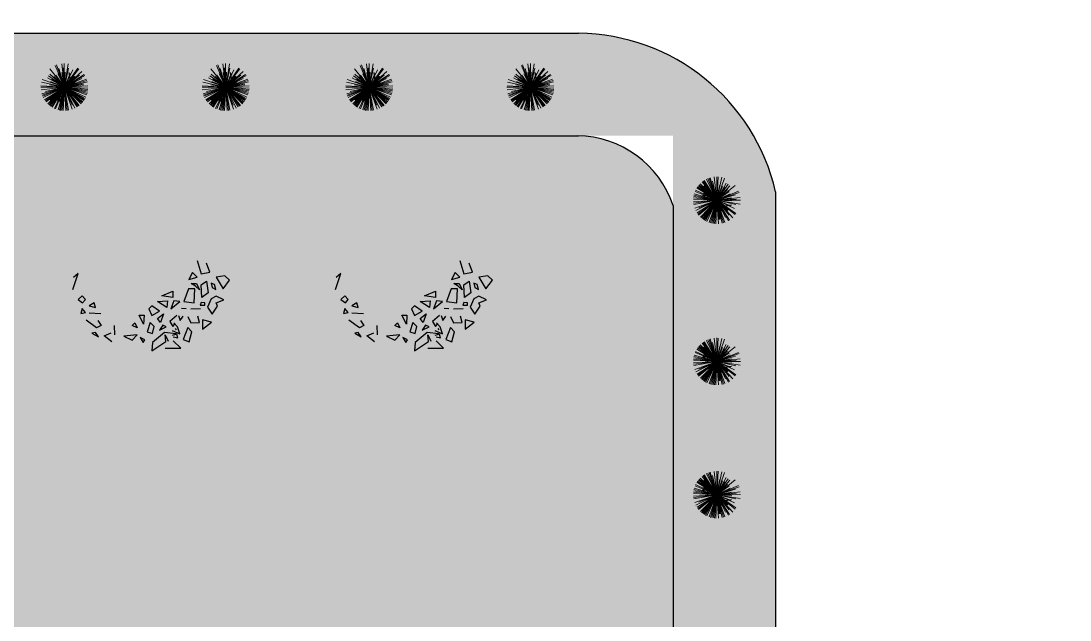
# Model space of a CAD drawing. Header units: millimetres. Extents: x -1544140 to 7445918, y -1294905 to 2019878.
# Drawn here: x 2049823 to 2052443, y 23314 to 24810 of the extents above; entities that cross this region are included whole.
import ezdxf

# ---------------------------------------------------------------- set-up
doc = ezdxf.new("R2010")
doc.units = ezdxf.units.MM
doc.header["$MEASUREMENT"] = 0
doc.layers.add('marc det', color=74, linetype='Continuous', lineweight=18)
picture_1 = doc.add_image_def('image5.png', size_in_pixel=(1482, 826))

msp = doc.modelspace()

# ---------------------------------------------------------------- hatches: boundary and pattern name
at = {"true_color": 0x8dc133, "transparency": 33554687}
h = msp.add_hatch(color=65, dxfattribs=at)
h.dxf.hatch_style = 1
h.paths.add_polyline_path([(2051707.8, 22080.4, -0.388077), (2051430.5, 21768.2), (2048367.8, 21768.2, -0.416277), (2047799.8, 22178.8), (2047799.8, 24148.8, -0.394381), (2048161.6, 24779.2), (2051203.9, 24779.2, -0.352206), (2051707.8, 24383.4)])
h.paths.add_polyline_path([(2048055.9, 22024.2), (2048055.9, 24523.1), (2051451.7, 24523.1), (2051451.7, 22024.2)], flags=16)
at = {"true_color": 0xb8d93f, "transparency": 33554687}
h = msp.add_hatch(color=63, dxfattribs=at)
h.dxf.hatch_style = 1
h.paths.add_polyline_path([(2051411.6, 22024.2, 0.351898), (2051451.7, 22077.8), (2051451.7, 24349, 0.326949), (2051205.7, 24523.1), (2048206.6, 24523.1, 0.386529), (2048055.9, 24183.4), (2048055.9, 22202.4, 0.417198), (2048343.1, 22024.2)])
at = {"layer": 'marc det'}
for points in [[(2050045.7, 24349), (2050007.3, 24338.7), (2049994.6, 24322.5), (2049971.4, 24289.8), (2049947, 24287), (2049943.7, 24258.9), (2049953.1, 24247), (2049946, 24229.1), (2049919, 24178.4), (2049927.8, 24160.9), (2049942.6, 24139.1), (2049942.9, 24119.9), (2049913.4, 24108.6), (2049954.5, 24105.7), (2049949.4, 24086.9), (2049962.7, 24073), (2049964.4, 24055.5), (2049984.6, 24033.3), (2049991.2, 24008.5), (2050009.8, 23994.4), (2050023.4, 23997), (2050041.3, 23986.8), (2050049.3, 23963.7), (2050055.1, 23934.6), (2050061.3, 23956.4), (2050080.8, 23974), (2050105.2, 23966.4), (2050121.3, 23955.8), (2050141.2, 23962.5), (2050162.3, 23962.5), (2050175.8, 23947.3), (2050181.2, 23964.9), (2050203.4, 23977.5), (2050226.5, 23976.5), (2050250.6, 23988.1), (2050257.9, 24004.7), (2050270.7, 24011.3), (2050287.6, 24014.7), (2050293.7, 24037.8), (2050305.1, 24051.1), (2050336.2, 24054.4), (2050360, 24049.5), (2050339.7, 24063.4), (2050324.5, 24078.2), (2050325.2, 24092.1), (2050339.1, 24111.3), (2050350.4, 24134.2), (2050348.5, 24153), (2050351.8, 24199), (2050390.1, 24218.9), (2050343.2, 24215.9), (2050330.1, 24237.3), (2050327.9, 24257.5), (2050313.7, 24284.9), (2050296.8, 24299.5), (2050289, 24321.3), (2050271.6, 24328.9), (2050249.1, 24345), (2050230.4, 24343.2), (2050231, 24374.4), (2050211.1, 24349.9), (2050203.8, 24369.1), (2050194, 24374.1), (2050170.5, 24381), (2050165.6, 24375.3), (2050122.2, 24372.3), (2050110.2, 24379.5), (2050088.9, 24371.2), (2050072.6, 24373.5), (2050056.1, 24395), (2050040.7, 24419.4), (2050047.1, 24396), (2050053.6, 24362.9)], [(2050702, 24349), (2050663.5, 24338.7), (2050650.8, 24322.5), (2050627.6, 24289.8), (2050603.2, 24287), (2050599.9, 24258.9), (2050609.3, 24247), (2050602.3, 24229.1), (2050575.3, 24178.4), (2050584, 24160.9), (2050598.8, 24139.1), (2050599.1, 24119.9), (2050569.6, 24108.6), (2050610.7, 24105.7), (2050605.6, 24086.9), (2050618.9, 24073), (2050620.6, 24055.5), (2050640.8, 24033.3), (2050647.4, 24008.5), (2050666.1, 23994.4), (2050679.6, 23997), (2050697.5, 23986.8), (2050705.6, 23963.7), (2050711.3, 23934.6), (2050717.6, 23956.4), (2050737, 23974), (2050761.4, 23966.4), (2050777.6, 23955.8), (2050797.4, 23962.5), (2050818.5, 23962.5), (2050832.1, 23947.3), (2050837.4, 23964.9), (2050859.6, 23977.5), (2050882.7, 23976.5), (2050906.8, 23988.1), (2050914.1, 24004.7), (2050926.9, 24011.3), (2050943.9, 24014.7), (2050949.9, 24037.8), (2050961.4, 24051.1), (2050992.4, 24054.4), (2051016.3, 24049.5), (2050995.9, 24063.4), (2050980.7, 24078.2), (2050981.5, 24092.1), (2050995.3, 24111.3), (2051006.7, 24134.2), (2051004.7, 24153), (2051008, 24199), (2051046.4, 24218.9), (2050999.4, 24215.9), (2050986.4, 24237.3), (2050984.2, 24257.5), (2050970, 24284.9), (2050953, 24299.5), (2050945.2, 24321.3), (2050927.9, 24328.9), (2050905.3, 24345), (2050886.7, 24343.2), (2050887.2, 24374.4), (2050867.4, 24349.9), (2050860.1, 24369.1), (2050850.3, 24374.1), (2050826.7, 24381), (2050821.8, 24375.3), (2050778.4, 24372.3), (2050766.4, 24379.5), (2050745.2, 24371.2), (2050728.9, 24373.5), (2050712.3, 24395), (2050696.9, 24419.4), (2050703.3, 24396), (2050709.8, 24362.9)]]:
    msp.add_hatch(color=102, dxfattribs=at).paths.add_polyline_path(points)

# ---------------------------------------------------------------- linework, layer by layer
at = {"color": 116, "lineweight": -2, "true_color": 0x136734}
for p, q in [((2049946.2, 24662.2), (2049942.9, 24681)), ((2050349, 24662.2), (2050345.7, 24681)), ((2050707.8, 24662.2), (2050704.5, 24681)), ((2051110.5, 24662.2), (2051107.2, 24681)), ((2051578.7, 24347), (2051597.5, 24350.3)), ((2051578.7, 23944.2), (2051597.5, 23947.6)), ((2051578.7, 23611.5), (2051597.5, 23614.9))]:
    msp.add_line(p, q, dxfattribs=at)
at = {"color": 116, "true_color": 0x136734}
for p, q in [((2049920.1, 24633.2), (2049920.1, 24608.3)), ((2050322.9, 24633.2), (2050322.9, 24608.3)), ((2050681.6, 24633.2), (2050681.6, 24608.3)), ((2051084.4, 24633.2), (2051084.4, 24608.3)), ((2049907.7, 24620.8), (2049932.6, 24620.8)), ((2050310.4, 24620.8), (2050335.3, 24620.8)), ((2050669.2, 24620.8), (2050694.1, 24620.8)), ((2051071.9, 24620.8), (2051096.8, 24620.8)), ((2051549.7, 24373.1), (2051524.8, 24373.1)), ((2051537.2, 24385.6), (2051537.2, 24360.7)), ((2051537.2, 23982.8), (2051537.2, 23957.9)), ((2051549.7, 23970.4), (2051524.8, 23970.4)), ((2051549.7, 23637.7), (2051524.8, 23637.7)), ((2051537.2, 23650.1), (2051537.2, 23625.2))]:
    msp.add_line(p, q, dxfattribs=at)
at = {"color": 96}
for p, q in [((2050262.6, 24211.9), (2050272.8, 24177.9)), ((2050294.5, 24182.4), (2050285.8, 24205.1)), ((2050918.8, 24211.9), (2050929, 24177.9)), ((2050950.8, 24182.4), (2050942.1, 24205.1)), ((2049952, 24139.4), (2049965.1, 24179.1)), ((2049965.1, 24179.1), (2049953.5, 24168.9)), ((2050251, 24181.3), (2050242.3, 24164.3)), ((2050242.3, 24164.3), (2050262.6, 24170)), ((2050262.6, 24170), (2050251, 24181.3)), ((2050272.8, 24177.9), (2050294.5, 24182.4)), ((2050332.2, 24173.4), (2050310.5, 24170)), ((2050310.5, 24170), (2050327.9, 24140.6)), ((2050327.9, 24140.6), (2050343.9, 24162.1)), ((2050343.9, 24162.1), (2050332.2, 24173.4)), ((2050608.3, 24139.4), (2050621.3, 24179.1)), ((2050621.3, 24179.1), (2050609.7, 24168.9)), ((2050907.2, 24181.3), (2050898.5, 24164.3)), ((2050898.5, 24164.3), (2050918.8, 24170)), ((2050918.8, 24170), (2050907.2, 24181.3)), ((2050929, 24177.9), (2050950.8, 24182.4)), ((2050988.5, 24173.4), (2050966.7, 24170)), ((2050966.7, 24170), (2050984.1, 24140.6)), ((2050984.1, 24140.6), (2051000.1, 24162.1)), ((2051000.1, 24162.1), (2050988.5, 24173.4)), ((2050240.8, 24140.6), (2050229.2, 24108.9)), ((2050256.8, 24140.6), (2050240.8, 24140.6)), ((2050248.1, 24154.1), (2050261.1, 24154.1)), ((2050258.2, 24147.4), (2050248.1, 24154.1)), ((2050255.3, 24105.5), (2050256.8, 24140.6)), ((2050268.4, 24138.3), (2050258.2, 24147.4)), ((2050261.1, 24154.1), (2050268.4, 24138.3)), ((2050272.8, 24150.7), (2050285.8, 24159.8)), ((2050274.2, 24119.1), (2050272.8, 24150.7)), ((2050285.8, 24159.8), (2050290.2, 24130.4)), ((2050306.1, 24151.9), (2050297.4, 24155.3)), ((2050297.4, 24155.3), (2050300.3, 24144)), ((2050300.3, 24144), (2050309, 24139.4)), ((2050309, 24139.4), (2050306.1, 24151.9)), ((2050897.1, 24140.6), (2050885.4, 24108.9)), ((2050913, 24140.6), (2050897.1, 24140.6)), ((2050904.3, 24154.1), (2050917.4, 24154.1)), ((2050914.5, 24147.4), (2050904.3, 24154.1)), ((2050911.6, 24105.5), (2050913, 24140.6)), ((2050924.6, 24138.3), (2050914.5, 24147.4)), ((2050917.4, 24154.1), (2050924.6, 24138.3)), ((2050929, 24150.7), (2050942.1, 24159.8)), ((2050930.4, 24119.1), (2050929, 24150.7)), ((2050942.1, 24159.8), (2050946.4, 24130.4)), ((2050962.4, 24151.9), (2050953.7, 24155.3)), ((2050953.7, 24155.3), (2050956.6, 24144)), ((2050956.6, 24144), (2050965.3, 24139.4)), ((2050965.3, 24139.4), (2050962.4, 24151.9)), ((2049975.3, 24123.6), (2049965.1, 24114.5)), ((2049965.1, 24114.5), (2049976.7, 24105.5)), ((2049984, 24114.5), (2049975.3, 24123.6)), ((2049976.7, 24105.5), (2049984, 24114.5)), ((2050163.9, 24108.9), (2050188.6, 24111.1)), ((2050174.1, 24123.6), (2050201.7, 24134.9)), ((2050201.7, 24119.1), (2050174.1, 24123.6)), ((2050188.6, 24111.1), (2050187.1, 24094.2)), ((2050204.6, 24111.1), (2050197.3, 24090.8)), ((2050201.7, 24134.9), (2050201.7, 24119.1)), ((2050219.1, 24108.9), (2050204.6, 24111.1)), ((2050290.2, 24130.4), (2050274.2, 24119.1)), ((2050297.4, 24115.7), (2050288.7, 24095.3)), ((2050310.5, 24122.4), (2050297.4, 24115.7)), ((2050329.3, 24113.4), (2050310.5, 24122.4)), ((2050310.5, 24105.5), (2050329.3, 24113.4)), ((2050631.5, 24123.6), (2050621.3, 24114.5)), ((2050621.3, 24114.5), (2050632.9, 24105.5)), ((2050640.2, 24114.5), (2050631.5, 24123.6)), ((2050632.9, 24105.5), (2050640.2, 24114.5)), ((2050820.1, 24108.9), (2050844.8, 24111.1)), ((2050830.3, 24123.6), (2050857.9, 24134.9)), ((2050857.9, 24119.1), (2050830.3, 24123.6)), ((2050844.8, 24111.1), (2050843.4, 24094.2)), ((2050860.8, 24111.1), (2050853.5, 24090.8)), ((2050857.9, 24134.9), (2050857.9, 24119.1)), ((2050875.3, 24108.9), (2050860.8, 24111.1)), ((2050946.4, 24130.4), (2050930.4, 24119.1)), ((2050953.7, 24115.7), (2050945, 24095.3)), ((2050966.7, 24122.4), (2050953.7, 24115.7)), ((2050985.6, 24113.4), (2050966.7, 24122.4)), ((2050966.7, 24105.5), (2050985.6, 24113.4)), ((2049975.3, 24091.9), (2049972.4, 24079.4)), ((2049984, 24081.7), (2049975.3, 24091.9)), ((2050005.7, 24105.5), (2049992.7, 24098.7)), ((2049992.7, 24098.7), (2050008.6, 24094.2)), ((2050008.6, 24094.2), (2050005.7, 24105.5)), ((2050149.4, 24098.7), (2050142.1, 24090.8)), ((2050142.1, 24090.8), (2050149.4, 24073.8)), ((2050168.3, 24085.1), (2050149.4, 24098.7)), ((2050149.4, 24073.8), (2050168.3, 24085.1)), ((2050187.1, 24094.2), (2050163.9, 24108.9)), ((2050197.3, 24090.8), (2050219.1, 24108.9)), ((2050235, 24090.8), (2050223.4, 24091.9)), ((2050229.2, 24108.9), (2050255.3, 24105.5)), ((2050271.3, 24090.8), (2050246.6, 24089.6)), ((2050272.8, 24106.6), (2050269.9, 24099.8)), ((2050269.9, 24099.8), (2050281.5, 24099.8)), ((2050281.5, 24105.5), (2050272.8, 24106.6)), ((2050281.5, 24099.8), (2050281.5, 24105.5)), ((2050288.7, 24095.3), (2050300.3, 24077.2)), ((2050300.3, 24077.2), (2050313.4, 24097.6)), ((2050313.4, 24097.6), (2050310.5, 24105.5)), ((2050631.5, 24091.9), (2050628.6, 24079.4)), ((2050640.2, 24081.7), (2050631.5, 24091.9)), ((2050662, 24105.5), (2050648.9, 24098.7)), ((2050648.9, 24098.7), (2050664.9, 24094.2)), ((2050664.9, 24094.2), (2050662, 24105.5)), ((2050805.6, 24098.7), (2050798.4, 24090.8)), ((2050798.4, 24090.8), (2050805.6, 24073.8)), ((2050824.5, 24085.1), (2050805.6, 24098.7)), ((2050805.6, 24073.8), (2050824.5, 24085.1)), ((2050843.4, 24094.2), (2050820.1, 24108.9)), ((2050853.5, 24090.8), (2050875.3, 24108.9)), ((2050891.3, 24090.8), (2050879.6, 24091.9)), ((2050885.4, 24108.9), (2050911.6, 24105.5)), ((2050927.5, 24090.8), (2050902.9, 24089.6)), ((2050929, 24106.6), (2050926.1, 24099.8)), ((2050926.1, 24099.8), (2050937.7, 24099.8)), ((2050937.7, 24105.5), (2050929, 24106.6)), ((2050937.7, 24099.8), (2050937.7, 24105.5)), ((2050945, 24095.3), (2050956.6, 24077.2)), ((2050956.6, 24077.2), (2050969.6, 24097.6)), ((2050969.6, 24097.6), (2050966.7, 24105.5)), ((2049972.4, 24079.4), (2049984, 24081.7)), ((2050011.6, 24043.4), (2049985.5, 24062.6)), ((2049992.7, 24080.6), (2050021.7, 24079.4)), ((2050014.5, 24061.5), (2050023.2, 24049)), ((2050129.1, 24052.3), (2050117.5, 24074.9)), ((2050117.5, 24074.9), (2050130.5, 24074.9)), ((2050130.5, 24074.9), (2050129.1, 24052.3)), ((2050145, 24056.8), (2050137.8, 24033)), ((2050155.2, 24046.6), (2050145, 24056.8)), ((2050163.9, 24067), (2050178.4, 24078.3)), ((2050171.2, 24056.8), (2050163.9, 24067)), ((2050178.4, 24078.3), (2050171.2, 24056.8)), ((2050211.8, 24073.8), (2050194.4, 24059.1)), ((2050194.4, 24059.1), (2050201.7, 24046.6)), ((2050216.2, 24073.9), (2050220.6, 24061.5)), ((2050220.6, 24061.5), (2050227.9, 24072.8)), ((2050239.5, 24071.7), (2050246.7, 24055.8)), ((2050246.7, 24055.8), (2050268.5, 24057)), ((2050268.5, 24057), (2050264.1, 24072.8)), ((2050298.9, 24057.9), (2050275.7, 24063.6)), ((2050275.7, 24063.6), (2050275.7, 24039.8)), ((2050275.7, 24039.8), (2050298.9, 24057.9)), ((2050628.6, 24079.4), (2050640.2, 24081.7)), ((2050667.9, 24043.4), (2050641.7, 24062.6)), ((2050648.9, 24080.6), (2050677.9, 24079.4)), ((2050670.8, 24061.5), (2050679.5, 24049)), ((2050785.3, 24052.3), (2050773.7, 24074.9)), ((2050773.7, 24074.9), (2050786.8, 24074.9)), ((2050786.8, 24074.9), (2050785.3, 24052.3)), ((2050801.3, 24056.8), (2050794, 24033)), ((2050811.4, 24046.6), (2050801.3, 24056.8)), ((2050820.1, 24067), (2050834.7, 24078.3)), ((2050827.4, 24056.8), (2050820.1, 24067)), ((2050834.7, 24078.3), (2050827.4, 24056.8)), ((2050868, 24073.8), (2050850.6, 24059.1)), ((2050850.6, 24059.1), (2050857.9, 24046.6)), ((2050872.5, 24073.9), (2050876.8, 24061.5)), ((2050876.8, 24061.5), (2050884.1, 24072.8)), ((2050895.7, 24071.7), (2050902.9, 24055.8)), ((2050902.9, 24055.8), (2050924.7, 24057)), ((2050924.7, 24057), (2050920.4, 24072.8)), ((2050955.1, 24057.9), (2050931.9, 24063.6)), ((2050931.9, 24063.6), (2050931.9, 24039.8)), ((2050931.9, 24039.8), (2050955.1, 24057.9)), ((2050008.7, 24032.1), (2050000, 24029.8)), ((2050016, 24020.7), (2050008.7, 24032.1)), ((2050023.2, 24049), (2050011.6, 24043.4)), ((2050030.5, 24023), (2050047.9, 24030.9)), ((2050055.1, 24048.9), (2050056.5, 24026.2)), ((2050100.1, 24048.9), (2050107.3, 24055.7)), ((2050113.1, 24043.2), (2050100.1, 24048.9)), ((2050107.3, 24055.7), (2050113.1, 24043.2)), ((2050137.8, 24033), (2050150.8, 24029.6)), ((2050150.8, 24029.6), (2050155.2, 24046.6)), ((2050181.3, 24031.9), (2050150.8, 24007)), ((2050177, 24050), (2050168.3, 24037.6)), ((2050168.3, 24037.6), (2050185.7, 24045.5)), ((2050185.7, 24045.5), (2050177, 24050)), ((2050210.4, 24028.5), (2050181.3, 24031.9)), ((2050200.3, 24036.6), (2050219.1, 24028.7)), ((2050201.7, 24046.6), (2050207.5, 24054.5)), ((2050213.3, 24045.6), (2050204.6, 24055.8)), ((2050207.5, 24042.1), (2050210.4, 24038.7)), ((2050219.1, 24028.7), (2050213.3, 24045.6)), ((2050239.5, 24044.5), (2050227.9, 24013.9)), ((2050249.6, 24033.2), (2050239.5, 24044.5)), ((2050242.4, 24008.3), (2050249.6, 24033.2)), ((2050665, 24032.1), (2050656.2, 24029.8)), ((2050672.2, 24020.7), (2050665, 24032.1)), ((2050679.5, 24049), (2050667.9, 24043.4)), ((2050686.7, 24023), (2050704.1, 24030.9)), ((2050711.3, 24048.9), (2050712.8, 24026.2)), ((2050756.3, 24048.9), (2050763.6, 24055.7)), ((2050769.4, 24043.2), (2050756.3, 24048.9)), ((2050763.6, 24055.7), (2050769.4, 24043.2)), ((2050794, 24033), (2050807.1, 24029.6)), ((2050807.1, 24029.6), (2050811.4, 24046.6)), ((2050837.6, 24031.9), (2050807.1, 24007)), ((2050833.2, 24050), (2050824.5, 24037.6)), ((2050824.5, 24037.6), (2050841.9, 24045.5)), ((2050841.9, 24045.5), (2050833.2, 24050)), ((2050866.6, 24028.5), (2050837.6, 24031.9)), ((2050856.5, 24036.6), (2050875.4, 24028.7)), ((2050857.9, 24046.6), (2050863.7, 24054.5)), ((2050869.6, 24045.6), (2050860.9, 24055.8)), ((2050863.7, 24042.1), (2050866.6, 24038.7)), ((2050875.4, 24028.7), (2050869.6, 24045.6)), ((2050895.7, 24044.5), (2050884.1, 24013.9)), ((2050905.8, 24033.2), (2050895.7, 24044.5)), ((2050898.6, 24008.3), (2050905.8, 24033.2)), ((2050000, 24029.8), (2050016, 24020.7)), ((2050049.3, 24008.3), (2050030.5, 24023)), ((2050113.1, 24026.2), (2050079.7, 24022.8)), ((2050079.7, 24022.8), (2050100.1, 24012.7)), ((2050100.1, 24012.7), (2050113.1, 24026.2)), ((2050132, 24013.8), (2050120.4, 24019.4)), ((2050120.4, 24019.4), (2050127.6, 24007)), ((2050127.6, 24007), (2050132, 24013.8)), ((2050149.4, 23985.5), (2050184.2, 24009.2)), ((2050150.8, 24007), (2050149.4, 23985.5)), ((2050184.2, 24009.2), (2050182.8, 24026.2)), ((2050182.8, 24026.2), (2050190, 24010.4)), ((2050211.9, 24027.5), (2050200.3, 24024.1)), ((2050203.2, 24020.7), (2050214.8, 24018.5)), ((2050222, 23992.4), (2050203.2, 24010.6)), ((2050214.8, 24018.5), (2050211.9, 24027.5)), ((2050227.9, 24013.9), (2050242.4, 24008.3)), ((2050656.2, 24029.8), (2050672.2, 24020.7)), ((2050705.6, 24008.3), (2050686.7, 24023)), ((2050769.4, 24026.2), (2050736, 24022.8)), ((2050736, 24022.8), (2050756.3, 24012.7)), ((2050756.3, 24012.7), (2050769.4, 24026.2)), ((2050788.2, 24013.8), (2050776.6, 24019.4)), ((2050776.6, 24019.4), (2050783.9, 24007)), ((2050783.9, 24007), (2050788.2, 24013.8)), ((2050805.6, 23985.5), (2050840.5, 24009.2)), ((2050807.1, 24007), (2050805.6, 23985.5)), ((2050840.5, 24009.2), (2050839, 24026.2)), ((2050839, 24026.2), (2050846.3, 24010.4)), ((2050868.1, 24027.5), (2050856.5, 24024.1)), ((2050859.4, 24020.7), (2050871, 24018.5)), ((2050878.3, 23992.4), (2050859.4, 24010.6)), ((2050871, 24018.5), (2050868.1, 24027.5)), ((2050884.1, 24013.9), (2050898.6, 24008.3)), ((2050182.9, 23992.4), (2050222, 23992.4)), ((2050839.1, 23992.4), (2050878.3, 23992.4))]:
    msp.add_line(p, q, dxfattribs=at)
for points in [[(2048161.6, 24779.2), (2051215.7, 24779.2)], [(2048206.6, 24523.1), (2051215.7, 24523.1)], [(2051707.8, 24383.4), (2051707.8, 22071.6)], [(2051451.7, 24349), (2051451.7, 22071.6)]]:
    msp.add_lwpolyline(points)
for radius, start in [(511.2, 13.0477), (255.1, 18.5111)]:
    msp.add_arc((2051209.8, 24268), radius, start, 89.3419)
at = {"layer": 'marc det', "color": 116, "true_color": 0x136734}
for p, q in [((2049931.2, 24644.6), (2049894.3, 24690.3)), ((2049931.2, 24644.6), (2049908.4, 24698.7)), ((2049931.2, 24644.6), (2049911.5, 24699.9)), ((2049931.2, 24644.6), (2049917.5, 24691)), ((2049931.2, 24644.6), (2049924.3, 24702.9)), ((2049931.2, 24644.6), (2049928.2, 24692.9)), ((2049930.6, 24644), (2049964.3, 24692.1)), ((2049964.3, 24692.1), (2049930.6, 24644)), ((2049930.6, 24644), (2049967, 24690.1)), ((2049931.2, 24644.6), (2049930.9, 24703.3)), ((2049931.2, 24644.6), (2049940.7, 24702.6)), ((2049931.2, 24644.6), (2049941.7, 24691.7)), ((2049931.2, 24644.6), (2049951.9, 24688.2)), ((2050334, 24644.6), (2050297.1, 24690.3)), ((2050334, 24644.6), (2050311.2, 24698.7)), ((2050334, 24644.6), (2050314.2, 24699.9)), ((2050334, 24644.6), (2050320.3, 24691)), ((2050334, 24644.6), (2050327, 24702.9)), ((2050334, 24644.6), (2050331, 24692.9)), ((2050333.4, 24644), (2050367.1, 24692.1)), ((2050367.1, 24692.1), (2050333.4, 24644)), ((2050333.4, 24644), (2050369.7, 24690.1)), ((2050334, 24644.6), (2050333.6, 24703.3)), ((2050334, 24644.6), (2050343.4, 24702.6)), ((2050334, 24644.6), (2050344.4, 24691.7)), ((2050334, 24644.6), (2050354.6, 24688.2)), ((2050692.7, 24644.6), (2050655.8, 24690.3)), ((2050692.7, 24644.6), (2050669.9, 24698.7)), ((2050692.7, 24644.6), (2050673, 24699.9)), ((2050692.7, 24644.6), (2050679.1, 24691)), ((2050692.7, 24644.6), (2050685.8, 24702.9)), ((2050692.7, 24644.6), (2050689.7, 24692.9)), ((2050692.2, 24644), (2050725.9, 24692.1)), ((2050725.9, 24692.1), (2050692.2, 24644)), ((2050692.2, 24644), (2050728.5, 24690.1)), ((2050692.7, 24644.6), (2050692.4, 24703.3)), ((2050692.7, 24644.6), (2050702.2, 24702.6)), ((2050692.7, 24644.6), (2050703.2, 24691.7)), ((2050692.7, 24644.6), (2050713.4, 24688.2)), ((2051095.5, 24644.6), (2051058.6, 24690.3)), ((2051095.5, 24644.6), (2051072.7, 24698.7)), ((2051095.5, 24644.6), (2051075.8, 24699.9)), ((2051095.5, 24644.6), (2051081.8, 24691)), ((2051095.5, 24644.6), (2051088.6, 24702.9)), ((2051095.5, 24644.6), (2051092.5, 24692.9)), ((2051094.9, 24644), (2051128.6, 24692.1)), ((2051128.6, 24692.1), (2051094.9, 24644)), ((2051094.9, 24644), (2051131.3, 24690.1)), ((2051095.5, 24644.6), (2051095.1, 24703.3)), ((2051095.5, 24644.6), (2051105, 24702.6)), ((2051095.5, 24644.6), (2051105.9, 24691.7)), ((2051095.5, 24644.6), (2051116.2, 24688.2)), ((2049931.2, 24644.6), (2049875.6, 24663.7)), ((2049931.2, 24644.6), (2049888.5, 24667.9)), ((2049931.2, 24644.6), (2049891.4, 24672.5)), ((2049891.4, 24672.5), (2049931.2, 24644.6)), ((2049931.2, 24644.6), (2049894.8, 24676.8)), ((2049931.2, 24644.6), (2049899.4, 24664.3)), ((2049931.2, 24644.6), (2049904.6, 24670.9)), ((2049931.2, 24644.6), (2049909.4, 24674.9)), ((2049931.2, 24644.6), (2049914.9, 24678.1)), ((2049931.2, 24644.6), (2049924.8, 24681.2)), ((2049931.2, 24644.6), (2049974.8, 24684)), ((2049931.2, 24644.6), (2049933.1, 24681.6)), ((2049931.2, 24644.6), (2049945.2, 24678.9)), ((2049931.2, 24644.6), (2049980.8, 24676.2)), ((2049931.2, 24644.6), (2049968.7, 24674.9)), ((2049931.2, 24644.6), (2049982.4, 24673.3)), ((2049931.2, 24644.6), (2049955.7, 24672.3)), ((2049931.2, 24644.6), (2049957.2, 24670.9)), ((2049931.2, 24644.6), (2049974.5, 24665.8)), ((2049931.2, 24644.6), (2049986.5, 24664.3)), ((2049931.2, 24644.6), (2049987.5, 24661.2)), ((2050334, 24644.6), (2050278.4, 24663.7)), ((2050334, 24644.6), (2050291.2, 24667.9)), ((2050334, 24644.6), (2050294.1, 24672.5)), ((2050294.1, 24672.5), (2050334, 24644.6)), ((2050334, 24644.6), (2050297.5, 24676.8)), ((2050334, 24644.6), (2050302.2, 24664.3)), ((2050334, 24644.6), (2050307.4, 24670.9)), ((2050334, 24644.6), (2050312.2, 24674.9)), ((2050334, 24644.6), (2050317.6, 24678.1)), ((2050334, 24644.6), (2050327.5, 24681.2)), ((2050334, 24644.6), (2050377.5, 24684)), ((2050334, 24644.6), (2050335.8, 24681.6)), ((2050334, 24644.6), (2050347.9, 24678.9)), ((2050334, 24644.6), (2050383.5, 24676.2)), ((2050334, 24644.6), (2050371.5, 24674.9)), ((2050334, 24644.6), (2050385.2, 24673.3)), ((2050334, 24644.6), (2050358.4, 24672.3)), ((2050334, 24644.6), (2050360, 24670.9)), ((2050334, 24644.6), (2050377.3, 24665.8)), ((2050334, 24644.6), (2050389.3, 24664.3)), ((2050334, 24644.6), (2050390.3, 24661.2)), ((2050692.7, 24644.6), (2050637.2, 24663.7)), ((2050692.7, 24644.6), (2050650, 24667.9)), ((2050692.7, 24644.6), (2050652.9, 24672.5)), ((2050652.9, 24672.5), (2050692.7, 24644.6)), ((2050692.7, 24644.6), (2050656.3, 24676.8)), ((2050692.7, 24644.6), (2050660.9, 24664.3)), ((2050692.7, 24644.6), (2050666.2, 24670.9)), ((2050692.7, 24644.6), (2050671, 24674.9)), ((2050692.7, 24644.6), (2050676.4, 24678.1)), ((2050692.7, 24644.6), (2050686.3, 24681.2)), ((2050692.7, 24644.6), (2050736.3, 24684)), ((2050692.7, 24644.6), (2050694.6, 24681.6)), ((2050692.7, 24644.6), (2050706.7, 24678.9)), ((2050692.7, 24644.6), (2050742.3, 24676.2)), ((2050692.7, 24644.6), (2050730.2, 24674.9)), ((2050692.7, 24644.6), (2050744, 24673.3)), ((2050692.7, 24644.6), (2050717.2, 24672.3)), ((2050692.7, 24644.6), (2050718.7, 24670.9)), ((2050692.7, 24644.6), (2050736.1, 24665.8)), ((2050692.7, 24644.6), (2050748.1, 24664.3)), ((2050692.7, 24644.6), (2050749.1, 24661.2)), ((2051095.5, 24644.6), (2051039.9, 24663.7)), ((2051095.5, 24644.6), (2051052.8, 24667.9)), ((2051095.5, 24644.6), (2051055.7, 24672.5)), ((2051055.7, 24672.5), (2051095.5, 24644.6)), ((2051095.5, 24644.6), (2051059.1, 24676.8)), ((2051095.5, 24644.6), (2051063.7, 24664.3)), ((2051095.5, 24644.6), (2051068.9, 24670.9)), ((2051095.5, 24644.6), (2051073.7, 24674.9)), ((2051095.5, 24644.6), (2051079.1, 24678.1)), ((2051095.5, 24644.6), (2051089, 24681.2)), ((2051095.5, 24644.6), (2051139, 24684)), ((2051095.5, 24644.6), (2051097.3, 24681.6)), ((2051095.5, 24644.6), (2051109.4, 24678.9)), ((2051095.5, 24644.6), (2051145, 24676.2)), ((2051095.5, 24644.6), (2051133, 24674.9)), ((2051095.5, 24644.6), (2051146.7, 24673.3)), ((2051095.5, 24644.6), (2051120, 24672.3)), ((2051095.5, 24644.6), (2051121.5, 24670.9)), ((2051095.5, 24644.6), (2051138.8, 24665.8)), ((2051095.5, 24644.6), (2051150.8, 24664.3)), ((2051095.5, 24644.6), (2051151.8, 24661.2)), ((2049931.2, 24644.6), (2049872.5, 24647.5)), ((2049931.2, 24644.6), (2049872.5, 24644.3)), ((2049931.2, 24644.6), (2049872.9, 24637.7)), ((2049931.2, 24644.6), (2049873.9, 24657.3)), ((2049931.2, 24644.6), (2049874.9, 24628)), ((2049931.2, 24644.6), (2049875.9, 24624.9)), ((2049931.2, 24644.6), (2049877.1, 24621.8)), ((2049931.2, 24644.6), (2049878.4, 24618.8)), ((2049931.2, 24644.6), (2049881.7, 24613.1)), ((2049931.2, 24644.6), (2049883.5, 24610.3)), ((2049931.2, 24644.6), (2049883.6, 24633.5)), ((2049931.2, 24644.6), (2049885.5, 24607.7)), ((2049931.2, 24644.6), (2049889.9, 24602.8)), ((2049931.2, 24644.6), (2049892.3, 24600.6)), ((2049931.2, 24644.6), (2049894.2, 24650.7)), ((2049931.2, 24644.6), (2049894.9, 24598.5)), ((2049931.2, 24644.6), (2049894.9, 24611.8)), ((2049931.2, 24644.6), (2049896.5, 24658.7)), ((2049897.5, 24596.5), (2049931.2, 24644.6)), ((2049931.2, 24644.6), (2049897.5, 24596.5)), ((2049931.2, 24644.6), (2049900.3, 24594.7)), ((2049931.2, 24644.6), (2049906, 24591.5)), ((2049931.2, 24644.6), (2049909.1, 24590.2)), ((2049931.2, 24644.6), (2049913.2, 24611.5)), ((2049931.2, 24644.6), (2049915.3, 24588.1)), ((2049931.2, 24644.6), (2049918.5, 24587.3)), ((2049931.2, 24644.6), (2049921.7, 24586.6)), ((2049931.2, 24644.6), (2049925, 24586.2)), ((2049931.2, 24644.6), (2049928.3, 24585.9)), ((2049931.2, 24644.6), (2049988.4, 24658)), ((2049931.2, 24644.6), (2049958.3, 24656)), ((2049931.2, 24644.6), (2049978.7, 24653)), ((2049931.2, 24644.6), (2049979.1, 24650.3)), ((2049931.2, 24644.6), (2049989.8, 24648.2)), ((2049931.2, 24644.6), (2049989.9, 24641.7)), ((2049931.2, 24644.6), (2049950.9, 24589.3)), ((2049931.2, 24644.6), (2049938.1, 24586.3)), ((2049931.2, 24644.6), (2049941.4, 24586.8)), ((2049931.2, 24644.6), (2049934.8, 24586)), ((2049931.2, 24644.6), (2049950.1, 24599.8)), ((2049931.2, 24644.6), (2049957, 24591.8)), ((2049931.2, 24644.6), (2049962.7, 24595.1)), ((2049931.2, 24644.6), (2049965.5, 24596.9)), ((2049931.2, 24644.6), (2049968.1, 24598.9)), ((2049931.2, 24644.6), (2049973, 24603.3)), ((2049931.2, 24644.6), (2049975.2, 24605.7)), ((2049931.2, 24644.6), (2049977.3, 24608.3)), ((2049979.3, 24610.9), (2049931.2, 24644.6)), ((2049931.2, 24644.6), (2049981.1, 24613.7)), ((2049931.2, 24644.6), (2049982.8, 24616.5)), ((2049931.2, 24644.6), (2049984.3, 24619.4)), ((2049931.2, 24644.6), (2049988.5, 24631.9)), ((2049931.2, 24644.6), (2049989.2, 24635.1)), ((2049931.2, 24644.6), (2049989.6, 24638.4)), ((2049931.2, 24644.6), (2049986.8, 24625.5)), ((2049931.2, 24644.6), (2049987.7, 24628.7)), ((2050334, 24644.6), (2050275.2, 24644.3)), ((2050334, 24644.6), (2050275.3, 24647.5)), ((2050334, 24644.6), (2050275.6, 24637.7)), ((2050334, 24644.6), (2050276.6, 24657.3)), ((2050334, 24644.6), (2050277.6, 24628)), ((2050334, 24644.6), (2050278.6, 24624.9)), ((2050334, 24644.6), (2050279.8, 24621.8)), ((2050334, 24644.6), (2050281.2, 24618.8)), ((2050334, 24644.6), (2050284.4, 24613.1)), ((2050334, 24644.6), (2050286.3, 24610.3)), ((2050334, 24644.6), (2050286.4, 24633.5)), ((2050334, 24644.6), (2050288.3, 24607.7)), ((2050334, 24644.6), (2050292.7, 24602.8)), ((2050334, 24644.6), (2050295.1, 24600.6)), ((2050334, 24644.6), (2050296.9, 24650.7)), ((2050334, 24644.6), (2050297.6, 24598.5)), ((2050334, 24644.6), (2050297.7, 24611.8)), ((2050334, 24644.6), (2050299.2, 24658.7)), ((2050300.3, 24596.5), (2050334, 24644.6)), ((2050334, 24644.6), (2050300.3, 24596.5)), ((2050334, 24644.6), (2050303, 24594.7)), ((2050334, 24644.6), (2050308.8, 24591.5)), ((2050334, 24644.6), (2050311.8, 24590.2)), ((2050334, 24644.6), (2050315.9, 24611.5)), ((2050334, 24644.6), (2050318, 24588.1)), ((2050334, 24644.6), (2050321.2, 24587.3)), ((2050334, 24644.6), (2050324.5, 24586.6)), ((2050334, 24644.6), (2050327.7, 24586.2)), ((2050334, 24644.6), (2050331, 24585.9)), ((2050334, 24644.6), (2050391.1, 24658)), ((2050334, 24644.6), (2050361, 24656)), ((2050334, 24644.6), (2050381.5, 24653)), ((2050334, 24644.6), (2050381.9, 24650.3)), ((2050334, 24644.6), (2050392.6, 24648.2)), ((2050334, 24644.6), (2050392.6, 24641.7)), ((2050334, 24644.6), (2050353.7, 24589.3)), ((2050334, 24644.6), (2050340.9, 24586.3)), ((2050334, 24644.6), (2050344.1, 24586.8)), ((2050334, 24644.6), (2050337.6, 24586)), ((2050334, 24644.6), (2050352.8, 24599.8)), ((2050334, 24644.6), (2050359.8, 24591.8)), ((2050334, 24644.6), (2050365.5, 24595.1)), ((2050334, 24644.6), (2050368.2, 24596.9)), ((2050334, 24644.6), (2050370.8, 24598.9)), ((2050334, 24644.6), (2050375.7, 24603.3)), ((2050334, 24644.6), (2050378, 24605.7)), ((2050334, 24644.6), (2050380.1, 24608.3)), ((2050382.1, 24610.9), (2050334, 24644.6)), ((2050334, 24644.6), (2050383.9, 24613.7)), ((2050334, 24644.6), (2050385.5, 24616.5)), ((2050334, 24644.6), (2050387, 24619.4)), ((2050334, 24644.6), (2050391.3, 24631.9)), ((2050334, 24644.6), (2050391.9, 24635.1)), ((2050334, 24644.6), (2050392.4, 24638.4)), ((2050334, 24644.6), (2050389.5, 24625.5)), ((2050334, 24644.6), (2050390.5, 24628.7)), ((2050692.7, 24644.6), (2050634, 24644.3)), ((2050692.7, 24644.6), (2050634.1, 24647.5)), ((2050692.7, 24644.6), (2050634.4, 24637.7)), ((2050692.7, 24644.6), (2050635.4, 24657.3)), ((2050692.7, 24644.6), (2050636.4, 24628)), ((2050692.7, 24644.6), (2050637.4, 24624.9)), ((2050692.7, 24644.6), (2050638.6, 24621.8)), ((2050692.7, 24644.6), (2050640, 24618.8)), ((2050692.7, 24644.6), (2050643.2, 24613.1)), ((2050692.7, 24644.6), (2050645, 24610.3)), ((2050692.7, 24644.6), (2050645.2, 24633.5)), ((2050692.7, 24644.6), (2050647, 24607.7)), ((2050692.7, 24644.6), (2050651.4, 24602.8)), ((2050692.7, 24644.6), (2050653.9, 24600.6)), ((2050692.7, 24644.6), (2050655.7, 24650.7)), ((2050692.7, 24644.6), (2050656.4, 24598.5)), ((2050692.7, 24644.6), (2050656.5, 24611.8)), ((2050692.7, 24644.6), (2050658, 24658.7)), ((2050659, 24596.5), (2050692.7, 24644.6)), ((2050692.7, 24644.6), (2050659, 24596.5)), ((2050692.7, 24644.6), (2050661.8, 24594.7)), ((2050692.7, 24644.6), (2050667.6, 24591.5)), ((2050692.7, 24644.6), (2050670.6, 24590.2)), ((2050692.7, 24644.6), (2050674.7, 24611.5)), ((2050692.7, 24644.6), (2050676.8, 24588.1)), ((2050692.7, 24644.6), (2050680, 24587.3)), ((2050692.7, 24644.6), (2050683.2, 24586.6)), ((2050692.7, 24644.6), (2050686.5, 24586.2)), ((2050692.7, 24644.6), (2050689.8, 24585.9)), ((2050692.7, 24644.6), (2050749.9, 24658)), ((2050692.7, 24644.6), (2050719.8, 24656)), ((2050692.7, 24644.6), (2050740.3, 24653)), ((2050692.7, 24644.6), (2050740.7, 24650.3)), ((2050692.7, 24644.6), (2050751.4, 24648.2)), ((2050692.7, 24644.6), (2050751.4, 24641.7)), ((2050692.7, 24644.6), (2050712.5, 24589.3)), ((2050692.7, 24644.6), (2050699.7, 24586.3)), ((2050692.7, 24644.6), (2050702.9, 24586.8)), ((2050692.7, 24644.6), (2050696.4, 24586)), ((2050692.7, 24644.6), (2050711.6, 24599.8)), ((2050692.7, 24644.6), (2050718.5, 24591.8)), ((2050692.7, 24644.6), (2050724.3, 24595.1)), ((2050692.7, 24644.6), (2050727, 24596.9)), ((2050692.7, 24644.6), (2050729.6, 24598.9)), ((2050692.7, 24644.6), (2050734.5, 24603.3)), ((2050692.7, 24644.6), (2050736.8, 24605.7)), ((2050692.7, 24644.6), (2050738.9, 24608.3)), ((2050740.8, 24610.9), (2050692.7, 24644.6)), ((2050692.7, 24644.6), (2050742.7, 24613.7)), ((2050692.7, 24644.6), (2050744.3, 24616.5)), ((2050692.7, 24644.6), (2050745.8, 24619.4)), ((2050692.7, 24644.6), (2050750.1, 24631.9)), ((2050692.7, 24644.6), (2050750.7, 24635.1)), ((2050692.7, 24644.6), (2050751.1, 24638.4)), ((2050692.7, 24644.6), (2050748.3, 24625.5)), ((2050692.7, 24644.6), (2050749.3, 24628.7)), ((2051095.5, 24644.6), (2051036.7, 24644.3)), ((2051095.5, 24644.6), (2051036.8, 24647.5)), ((2051095.5, 24644.6), (2051037.2, 24637.7)), ((2051095.5, 24644.6), (2051038.1, 24657.3)), ((2051095.5, 24644.6), (2051039.1, 24628)), ((2051095.5, 24644.6), (2051040.2, 24624.9)), ((2051095.5, 24644.6), (2051041.4, 24621.8)), ((2051095.5, 24644.6), (2051042.7, 24618.8)), ((2051095.5, 24644.6), (2051045.9, 24613.1)), ((2051095.5, 24644.6), (2051047.8, 24610.3)), ((2051095.5, 24644.6), (2051047.9, 24633.5)), ((2051095.5, 24644.6), (2051049.8, 24607.7)), ((2051095.5, 24644.6), (2051054.2, 24602.8)), ((2051095.5, 24644.6), (2051056.6, 24600.6)), ((2051095.5, 24644.6), (2051058.4, 24650.7)), ((2051095.5, 24644.6), (2051059.1, 24598.5)), ((2051095.5, 24644.6), (2051059.2, 24611.8)), ((2051095.5, 24644.6), (2051060.8, 24658.7)), ((2051061.8, 24596.5), (2051095.5, 24644.6)), ((2051095.5, 24644.6), (2051061.8, 24596.5)), ((2051095.5, 24644.6), (2051064.5, 24594.7)), ((2051095.5, 24644.6), (2051070.3, 24591.5)), ((2051095.5, 24644.6), (2051073.3, 24590.2)), ((2051095.5, 24644.6), (2051077.5, 24611.5)), ((2051095.5, 24644.6), (2051079.6, 24588.1)), ((2051095.5, 24644.6), (2051082.8, 24587.3)), ((2051095.5, 24644.6), (2051086, 24586.6)), ((2051095.5, 24644.6), (2051089.3, 24586.2)), ((2051095.5, 24644.6), (2051092.5, 24585.9)), ((2051095.5, 24644.6), (2051152.7, 24658)), ((2051095.5, 24644.6), (2051122.6, 24656)), ((2051095.5, 24644.6), (2051143, 24653)), ((2051095.5, 24644.6), (2051143.4, 24650.3)), ((2051095.5, 24644.6), (2051154.1, 24648.2)), ((2051095.5, 24644.6), (2051154.1, 24641.7)), ((2051095.5, 24644.6), (2051115.2, 24589.3)), ((2051095.5, 24644.6), (2051102.4, 24586.3)), ((2051095.5, 24644.6), (2051105.7, 24586.8)), ((2051095.5, 24644.6), (2051099.1, 24586)), ((2051095.5, 24644.6), (2051114.4, 24599.8)), ((2051095.5, 24644.6), (2051121.3, 24591.8)), ((2051095.5, 24644.6), (2051127, 24595.1)), ((2051095.5, 24644.6), (2051129.8, 24596.9)), ((2051095.5, 24644.6), (2051132.4, 24598.9)), ((2051095.5, 24644.6), (2051137.3, 24603.3)), ((2051095.5, 24644.6), (2051139.5, 24605.7)), ((2051095.5, 24644.6), (2051141.6, 24608.3)), ((2051143.6, 24610.9), (2051095.5, 24644.6)), ((2051095.5, 24644.6), (2051145.4, 24613.7)), ((2051095.5, 24644.6), (2051147.1, 24616.5)), ((2051095.5, 24644.6), (2051148.6, 24619.4)), ((2051095.5, 24644.6), (2051152.8, 24631.9)), ((2051095.5, 24644.6), (2051153.4, 24635.1)), ((2051095.5, 24644.6), (2051153.9, 24638.4)), ((2051095.5, 24644.6), (2051151, 24625.5)), ((2051095.5, 24644.6), (2051152, 24628.7)), ((2051561.1, 24362), (2051514.9, 24398.4)), ((2051561.1, 24362), (2051517.1, 24400.9)), ((2051561.1, 24362), (2051519.3, 24403.3)), ((2051561.1, 24362), (2051524.2, 24407.7)), ((2051561.1, 24362), (2051526.8, 24409.7)), ((2051561.1, 24362), (2051528.3, 24398.3)), ((2051561.1, 24362), (2051529.5, 24411.6)), ((2051561.1, 24362), (2051535.3, 24414.8)), ((2051561.1, 24362), (2051538.3, 24416.2)), ((2051561.1, 24362), (2051541.4, 24417.3)), ((2051561.1, 24362), (2051544.5, 24418.4)), ((2051561.1, 24362), (2051549.9, 24409.6)), ((2051561.1, 24362), (2051554.2, 24420.4)), ((2051561.1, 24362), (2051560.7, 24420.8)), ((2051561.1, 24362), (2051564, 24420.7)), ((2051561.1, 24362), (2051573.8, 24419.4)), ((2051561.1, 24362), (2051580.2, 24417.6)), ((2051561.1, 24362), (2051584.4, 24404.8)), ((2051561.1, 24362), (2051589, 24401.9)), ((2051589, 24401.9), (2051561.1, 24362)), ((2051561.1, 24362), (2051567.2, 24399.1)), ((2051561.1, 24362), (2051606.8, 24398.9)), ((2051561.1, 24362), (2051593.2, 24398.4)), ((2051561.1, 24362), (2051503.1, 24371.5)), ((2051561.1, 24362), (2051503.7, 24374.8)), ((2051561.1, 24362), (2051504.5, 24377.9)), ((2051561.1, 24362), (2051506.7, 24384.2)), ((2051561.1, 24362), (2051508, 24387.2)), ((2051561.1, 24362), (2051511.2, 24393)), ((2051513, 24395.7), (2051561.1, 24362)), ((2051561.1, 24362), (2051513, 24395.7)), ((2051561.1, 24362), (2051528, 24380)), ((2051561.1, 24362), (2051575.2, 24396.7)), ((2051561.1, 24362), (2051580.8, 24393.8)), ((2051561.1, 24362), (2051587.3, 24388.6)), ((2051561.1, 24362), (2051615.2, 24384.8)), ((2051561.1, 24362), (2051591.4, 24383.8)), ((2051561.1, 24362), (2051616.4, 24381.8)), ((2051561.1, 24362), (2051594.5, 24378.4)), ((2051561.1, 24362), (2051607.5, 24375.7)), ((2051561.1, 24362), (2051502.4, 24365)), ((2051561.1, 24362), (2051502.5, 24358.4)), ((2051561.1, 24362), (2051502.7, 24368.3)), ((2051561.1, 24362), (2051502.8, 24355.1)), ((2051561.1, 24362), (2051503.2, 24351.8)), ((2051561.1, 24362), (2051505.8, 24342.3)), ((2051561.1, 24362), (2051508.3, 24336.2)), ((2051561.1, 24362), (2051511.5, 24330.5)), ((2051561.1, 24362), (2051513.4, 24327.7)), ((2051561.1, 24362), (2051515.4, 24325.1)), ((2051561.1, 24362), (2051516.2, 24343.1)), ((2051561.1, 24362), (2051519.8, 24320.2)), ((2051561.1, 24362), (2051522.2, 24318)), ((2051561.1, 24362), (2051524.7, 24315.9)), ((2051527.4, 24313.9), (2051561.1, 24362)), ((2051561.1, 24362), (2051530.1, 24312.1)), ((2051561.1, 24362), (2051533, 24310.4)), ((2051561.1, 24362), (2051535.9, 24309)), ((2051561.1, 24362), (2051542, 24306.5)), ((2051561.1, 24362), (2051545.2, 24305.5)), ((2051561.1, 24362), (2051548.4, 24304.7)), ((2051561.1, 24362), (2051551.6, 24304.1)), ((2051561.1, 24362), (2051554.9, 24303.6)), ((2051561.1, 24362), (2051558.1, 24303.4)), ((2051560.5, 24362.6), (2051608.6, 24328.9)), ((2051560.5, 24362.6), (2051606.6, 24326.2)), ((2051608.6, 24328.9), (2051560.5, 24362.6)), ((2051561.1, 24362), (2051619.4, 24368.9)), ((2051561.1, 24362), (2051597.7, 24368.5)), ((2051561.1, 24362), (2051609.3, 24365)), ((2051561.1, 24362), (2051619.8, 24362.4)), ((2051561.1, 24362), (2051566.8, 24314.1)), ((2051561.1, 24362), (2051564.7, 24303.4)), ((2051561.1, 24362), (2051569.5, 24314.5)), ((2051561.1, 24362), (2051580.8, 24306.7)), ((2051561.1, 24362), (2051577.7, 24305.7)), ((2051561.1, 24362), (2051574.5, 24304.8)), ((2051561.1, 24362), (2051589.8, 24310.8)), ((2051561.1, 24362), (2051582.3, 24318.7)), ((2051561.1, 24362), (2051592.6, 24312.5)), ((2051561.1, 24362), (2051598.1, 24360.2)), ((2051561.1, 24362), (2051619.1, 24352.5)), ((2051561.1, 24362), (2051608.2, 24351.6)), ((2051561.1, 24362), (2051595.4, 24348.1)), ((2051561.1, 24362), (2051572.5, 24335)), ((2051561.1, 24362), (2051587.4, 24336)), ((2051561.1, 24362), (2051588.8, 24337.5)), ((2051561.1, 24362), (2051604.7, 24341.4)), ((2051561.1, 24362), (2051591.4, 24324.5)), ((2051561.1, 24362), (2051600.5, 24318.5)), ((2051561.1, 23959.3), (2051524.2, 24005)), ((2051561.1, 23959.3), (2051526.8, 24007)), ((2051561.1, 23959.3), (2051529.5, 24008.8)), ((2051561.1, 23959.3), (2051535.3, 24012)), ((2051561.1, 23959.3), (2051538.3, 24013.4)), ((2051561.1, 23959.3), (2051541.4, 24014.6)), ((2051561.1, 23959.3), (2051544.5, 24015.6)), ((2051561.1, 23959.3), (2051549.9, 24006.8)), ((2051561.1, 23959.3), (2051554.2, 24017.6)), ((2051561.1, 23959.3), (2051560.7, 24018)), ((2051561.1, 23959.3), (2051564, 24017.9)), ((2051561.1, 23959.3), (2051573.8, 24016.6)), ((2051561.1, 23959.3), (2051580.2, 24014.8)), ((2051561.1, 23959.3), (2051506.7, 23981.4)), ((2051561.1, 23959.3), (2051508, 23984.4)), ((2051561.1, 23959.3), (2051511.2, 23990.2)), ((2051513, 23993), (2051561.1, 23959.3)), ((2051561.1, 23959.3), (2051513, 23993)), ((2051561.1, 23959.3), (2051514.9, 23995.6)), ((2051561.1, 23959.3), (2051517.1, 23998.2)), ((2051561.1, 23959.3), (2051519.3, 24000.6)), ((2051561.1, 23959.3), (2051528.3, 23995.5)), ((2051561.1, 23959.3), (2051584.4, 24002)), ((2051561.1, 23959.3), (2051589, 23999.1)), ((2051589, 23999.1), (2051561.1, 23959.3)), ((2051561.1, 23959.3), (2051567.2, 23996.3)), ((2051561.1, 23959.3), (2051606.8, 23996.2)), ((2051561.1, 23959.3), (2051593.2, 23995.7)), ((2051561.1, 23959.3), (2051575.2, 23994)), ((2051561.1, 23959.3), (2051580.8, 23991.1)), ((2051561.1, 23959.3), (2051587.3, 23985.8)), ((2051561.1, 23959.3), (2051615.2, 23982.1)), ((2051561.1, 23959.3), (2051591.4, 23981)), ((2051561.1, 23959.3), (2051616.4, 23979)), ((2051561.1, 23959.3), (2051502.4, 23962.2)), ((2051561.1, 23959.3), (2051502.5, 23955.6)), ((2051561.1, 23959.3), (2051502.7, 23965.5)), ((2051561.1, 23959.3), (2051502.8, 23952.3)), ((2051561.1, 23959.3), (2051503.1, 23968.8)), ((2051561.1, 23959.3), (2051503.2, 23949.1)), ((2051561.1, 23959.3), (2051503.7, 23972)), ((2051561.1, 23959.3), (2051504.5, 23975.2)), ((2051561.1, 23959.3), (2051505.8, 23939.5)), ((2051561.1, 23959.3), (2051508.3, 23933.5)), ((2051561.1, 23959.3), (2051511.5, 23927.7)), ((2051561.1, 23959.3), (2051513.4, 23925)), ((2051561.1, 23959.3), (2051515.4, 23922.4)), ((2051561.1, 23959.3), (2051516.2, 23940.4)), ((2051561.1, 23959.3), (2051519.8, 23917.5)), ((2051561.1, 23959.3), (2051522.2, 23915.2)), ((2051561.1, 23959.3), (2051524.7, 23913.1)), ((2051527.4, 23911.2), (2051561.1, 23959.3)), ((2051561.1, 23959.3), (2051528, 23977.3)), ((2051561.1, 23959.3), (2051530.1, 23909.4)), ((2051561.1, 23959.3), (2051533, 23907.7)), ((2051561.1, 23959.3), (2051535.9, 23906.2)), ((2051561.1, 23959.3), (2051542, 23903.7)), ((2051561.1, 23959.3), (2051545.2, 23902.7)), ((2051561.1, 23959.3), (2051548.4, 23901.9)), ((2051561.1, 23959.3), (2051551.6, 23901.3)), ((2051561.1, 23959.3), (2051554.9, 23900.9)), ((2051561.1, 23959.3), (2051558.1, 23900.6)), ((2051560.5, 23959.8), (2051608.6, 23926.1)), ((2051560.5, 23959.8), (2051606.6, 23923.5)), ((2051608.6, 23926.1), (2051560.5, 23959.8)), ((2051561.1, 23959.3), (2051594.5, 23975.6)), ((2051561.1, 23959.3), (2051607.5, 23973)), ((2051561.1, 23959.3), (2051619.4, 23966.2)), ((2051561.1, 23959.3), (2051597.7, 23965.7)), ((2051561.1, 23959.3), (2051609.3, 23962.3)), ((2051561.1, 23959.3), (2051619.8, 23959.6)), ((2051561.1, 23959.3), (2051566.8, 23911.3)), ((2051561.1, 23959.3), (2051564.7, 23900.6)), ((2051561.1, 23959.3), (2051569.5, 23911.7)), ((2051561.1, 23959.3), (2051580.8, 23903.9)), ((2051561.1, 23959.3), (2051577.7, 23902.9)), ((2051561.1, 23959.3), (2051574.5, 23902.1)), ((2051561.1, 23959.3), (2051589.8, 23908)), ((2051561.1, 23959.3), (2051582.3, 23915.9)), ((2051561.1, 23959.3), (2051592.6, 23909.7)), ((2051561.1, 23959.3), (2051598.1, 23957.4)), ((2051561.1, 23959.3), (2051619.1, 23949.8)), ((2051561.1, 23959.3), (2051608.2, 23948.8)), ((2051561.1, 23959.3), (2051595.4, 23945.3)), ((2051561.1, 23959.3), (2051572.5, 23932.2)), ((2051561.1, 23959.3), (2051587.4, 23933.3)), ((2051561.1, 23959.3), (2051588.8, 23934.8)), ((2051561.1, 23959.3), (2051604.7, 23938.6)), ((2051561.1, 23959.3), (2051591.4, 23921.8)), ((2051561.1, 23959.3), (2051600.5, 23915.7)), ((2051561.1, 23626.6), (2051517.1, 23665.4)), ((2051561.1, 23626.6), (2051519.3, 23667.9)), ((2051561.1, 23626.6), (2051524.2, 23672.3)), ((2051561.1, 23626.6), (2051526.8, 23674.3)), ((2051561.1, 23626.6), (2051529.5, 23676.1)), ((2051561.1, 23626.6), (2051535.3, 23679.3)), ((2051561.1, 23626.6), (2051538.3, 23680.7)), ((2051561.1, 23626.6), (2051541.4, 23681.9)), ((2051561.1, 23626.6), (2051544.5, 23682.9)), ((2051561.1, 23626.6), (2051549.9, 23674.1)), ((2051561.1, 23626.6), (2051554.2, 23684.9)), ((2051561.1, 23626.6), (2051560.7, 23685.3)), ((2051561.1, 23626.6), (2051564, 23685.2)), ((2051561.1, 23626.6), (2051573.8, 23683.9)), ((2051561.1, 23626.6), (2051580.2, 23682.1)), ((2051561.1, 23626.6), (2051584.4, 23669.3)), ((2051561.1, 23626.6), (2051589, 23666.4)), ((2051589, 23666.4), (2051561.1, 23626.6)), ((2051561.1, 23626.6), (2051567.2, 23663.6)), ((2051561.1, 23626.6), (2051606.8, 23663.5)), ((2051561.1, 23626.6), (2051503.7, 23639.3)), ((2051561.1, 23626.6), (2051504.5, 23642.5)), ((2051561.1, 23626.6), (2051506.7, 23648.7)), ((2051561.1, 23626.6), (2051508, 23651.7)), ((2051561.1, 23626.6), (2051511.2, 23657.5)), ((2051513, 23660.3), (2051561.1, 23626.6)), ((2051561.1, 23626.6), (2051513, 23660.3)), ((2051561.1, 23626.6), (2051514.9, 23662.9)), ((2051561.1, 23626.6), (2051528, 23644.6)), ((2051561.1, 23626.6), (2051528.3, 23662.8)), ((2051561.1, 23626.6), (2051593.2, 23663)), ((2051561.1, 23626.6), (2051575.2, 23661.3)), ((2051561.1, 23626.6), (2051580.8, 23658.4)), ((2051561.1, 23626.6), (2051587.3, 23653.1)), ((2051561.1, 23626.6), (2051615.2, 23649.4)), ((2051561.1, 23626.6), (2051591.4, 23648.3)), ((2051561.1, 23626.6), (2051616.4, 23646.3)), ((2051561.1, 23626.6), (2051594.5, 23642.9)), ((2051561.1, 23626.6), (2051607.5, 23640.2)), ((2051561.1, 23626.6), (2051502.4, 23629.5)), ((2051561.1, 23626.6), (2051502.5, 23622.9)), ((2051561.1, 23626.6), (2051502.7, 23632.8)), ((2051561.1, 23626.6), (2051502.8, 23619.6)), ((2051561.1, 23626.6), (2051503.1, 23636.1)), ((2051561.1, 23626.6), (2051503.2, 23616.4)), ((2051561.1, 23626.6), (2051505.8, 23606.8)), ((2051561.1, 23626.6), (2051508.3, 23600.8)), ((2051561.1, 23626.6), (2051511.5, 23595)), ((2051561.1, 23626.6), (2051513.4, 23592.3)), ((2051561.1, 23626.6), (2051515.4, 23589.7)), ((2051561.1, 23626.6), (2051516.2, 23607.7)), ((2051561.1, 23626.6), (2051519.8, 23584.8)), ((2051561.1, 23626.6), (2051522.2, 23582.5)), ((2051561.1, 23626.6), (2051524.7, 23580.4)), ((2051527.4, 23578.5), (2051561.1, 23626.6)), ((2051561.1, 23626.6), (2051530.1, 23576.7)), ((2051561.1, 23626.6), (2051533, 23575)), ((2051561.1, 23626.6), (2051535.9, 23573.5)), ((2051561.1, 23626.6), (2051542, 23571)), ((2051561.1, 23626.6), (2051545.2, 23570)), ((2051561.1, 23626.6), (2051548.4, 23569.2)), ((2051561.1, 23626.6), (2051551.6, 23568.6)), ((2051561.1, 23626.6), (2051554.9, 23568.2)), ((2051561.1, 23626.6), (2051558.1, 23567.9)), ((2051560.5, 23627.1), (2051608.6, 23593.4)), ((2051560.5, 23627.1), (2051606.6, 23590.8)), ((2051608.6, 23593.4), (2051560.5, 23627.1)), ((2051561.1, 23626.6), (2051619.4, 23633.5)), ((2051561.1, 23626.6), (2051597.7, 23633)), ((2051561.1, 23626.6), (2051609.3, 23629.6)), ((2051561.1, 23626.6), (2051619.8, 23626.9)), ((2051561.1, 23626.6), (2051566.8, 23578.6)), ((2051561.1, 23626.6), (2051564.7, 23567.9)), ((2051561.1, 23626.6), (2051569.5, 23579)), ((2051561.1, 23626.6), (2051580.8, 23571.2)), ((2051561.1, 23626.6), (2051577.7, 23570.2)), ((2051561.1, 23626.6), (2051574.5, 23569.4)), ((2051561.1, 23626.6), (2051589.8, 23575.3)), ((2051561.1, 23626.6), (2051582.3, 23583.2)), ((2051561.1, 23626.6), (2051592.6, 23577)), ((2051561.1, 23626.6), (2051598.1, 23624.7)), ((2051561.1, 23626.6), (2051619.1, 23617.1)), ((2051561.1, 23626.6), (2051608.2, 23616.1)), ((2051561.1, 23626.6), (2051595.4, 23612.6)), ((2051561.1, 23626.6), (2051572.5, 23599.5)), ((2051561.1, 23626.6), (2051587.4, 23600.6)), ((2051561.1, 23626.6), (2051588.8, 23602.1)), ((2051561.1, 23626.6), (2051604.7, 23605.9)), ((2051561.1, 23626.6), (2051591.4, 23589.1)), ((2051561.1, 23626.6), (2051600.5, 23583))]:
    msp.add_line(p, q, dxfattribs=at)

# ---------------------------------------------------------------- pictures from other files: only their frames are drawn
image = msp.add_image(picture_1, insert=(2023694, -11872.3), size_in_units=(114264.1, 63685.7))
image.dxf.flags = 7

doc.saveas('drawing.dxf')
